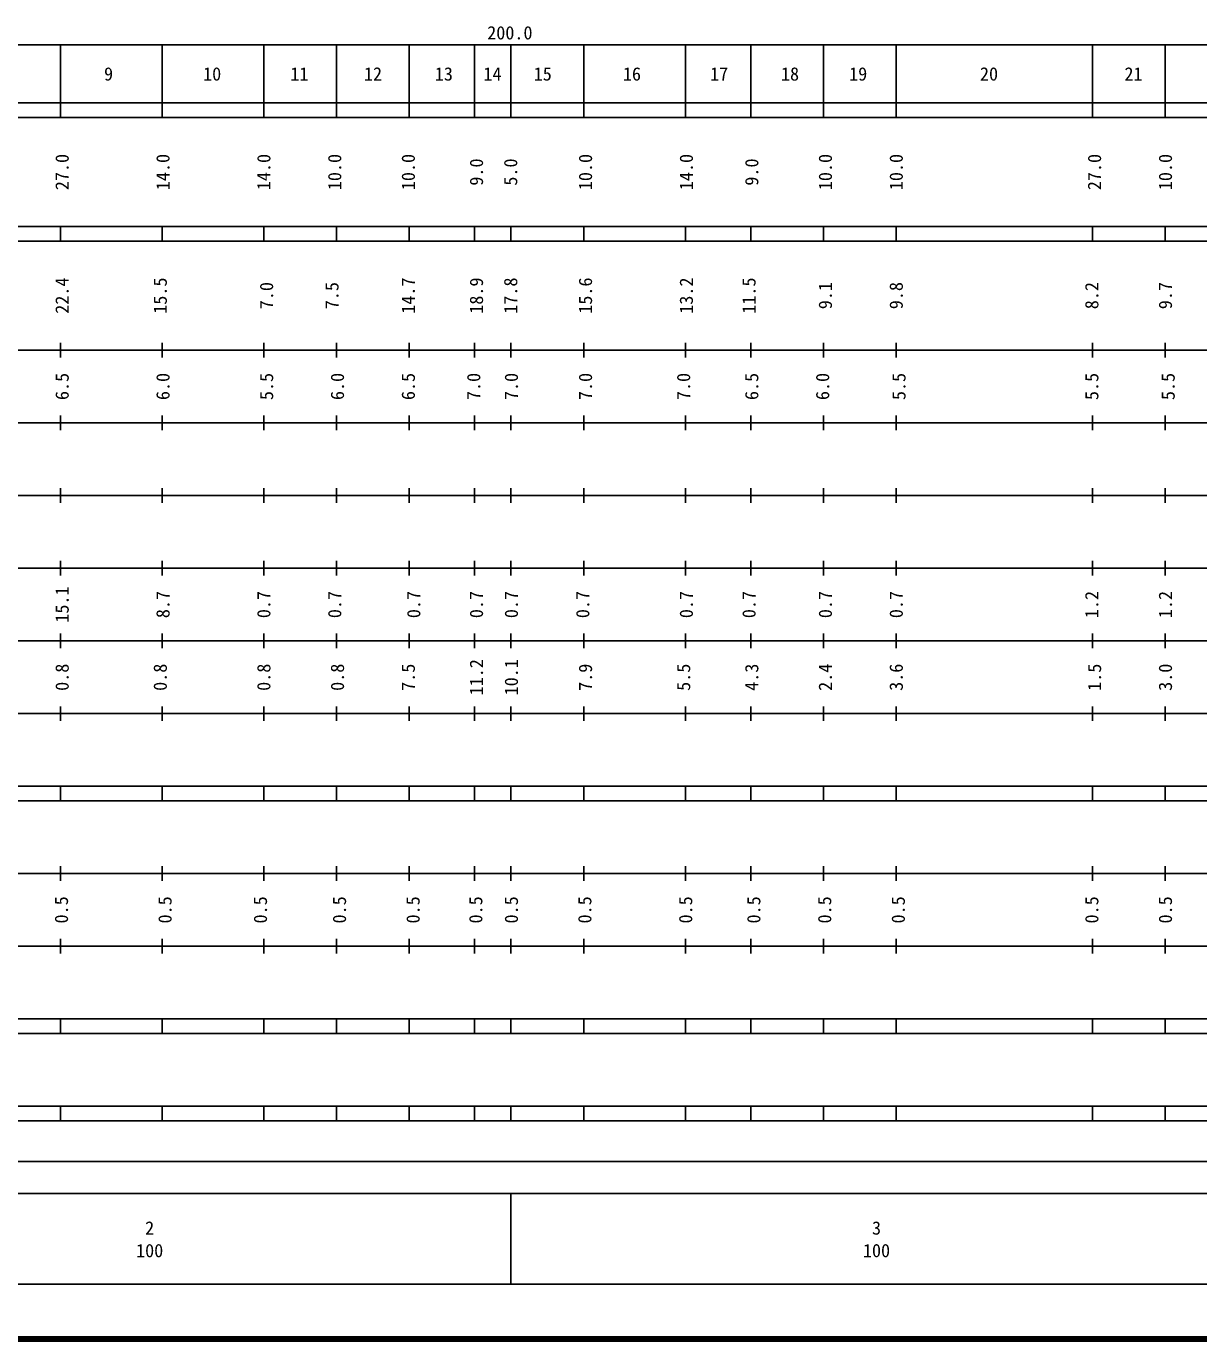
# Model space of a CAD drawing. Units: millimetres on the paper. Extents: x 40 to 680, y 20 to 380.
# Drawn here: x 201.3 to 362.6, y 20 to 200.6 of the extents above; entities that cross this region are included whole.
import ezdxf
from ezdxf.enums import TextEntityAlignment as Align

# ---------------------------------------------------------------- set-up
doc = ezdxf.new("R2010")
doc.units = ezdxf.units.MM
doc.layers.add('M-TTL', color=2, linetype='Continuous', lineweight=140)
doc.layers.add('M-TTL-BAND', color=7, linetype='Continuous', lineweight=25)
doc.styles.add('ＭＳ ゴシック', font='')
doc.styles.get('ＭＳ ゴシック').set_extended_font_data('MS Gothic')

msp = doc.modelspace()

# ---------------------------------------------------------------- linework, layer by layer
at = {"layer": 'M-TTL'}
msp.add_line((40, 20), (680, 20), dxfattribs=at)
at = {"layer": 'M-TTL-BAND'}
for p, q in [((68, 198), (579, 198)), ((206, 198), (206, 188)), ((220, 198), (220, 188)), ((234, 198), (234, 188)), ((244, 198), (244, 188)), ((254, 198), (254, 188)), ((263, 198), (263, 188)), ((268, 198), (268, 188)), ((278, 198), (278, 188)), ((292, 198), (292, 188)), ((301, 198), (301, 188)), ((311, 198), (311, 188)), ((321, 198), (321, 188)), ((348, 198), (348, 188)), ((358, 198), (358, 188)), ((40, 190), (579, 190)), ((40, 188), (579, 188)), ((40, 173), (579, 173)), ((206, 173), (206, 171)), ((220, 173), (220, 171)), ((234, 173), (234, 171)), ((244, 173), (244, 171)), ((254, 173), (254, 171)), ((263, 173), (263, 171)), ((268, 171), (268, 173)), ((278, 173), (278, 171)), ((292, 173), (292, 171)), ((301, 173), (301, 171)), ((311, 173), (311, 171)), ((321, 173), (321, 171)), ((348, 173), (348, 171)), ((358, 173), (358, 171)), ((40, 171), (579, 171)), ((40, 156), (579, 156)), ((206, 157), (206, 155)), ((220, 157), (220, 155)), ((234, 157), (234, 155)), ((244, 157), (244, 155)), ((254, 157), (254, 155)), ((263, 157), (263, 155)), ((268, 155), (268, 157)), ((278, 157), (278, 155)), ((292, 157), (292, 155)), ((301, 157), (301, 155)), ((311, 157), (311, 155)), ((321, 157), (321, 155)), ((348, 157), (348, 155)), ((358, 157), (358, 155)), ((206, 147), (206, 145)), ((220, 147), (220, 145)), ((234, 147), (234, 145)), ((244, 147), (244, 145)), ((254, 147), (254, 145)), ((263, 147), (263, 145)), ((268, 145), (268, 147)), ((278, 147), (278, 145)), ((292, 147), (292, 145)), ((301, 147), (301, 145)), ((311, 147), (311, 145)), ((321, 147), (321, 145)), ((348, 147), (348, 145)), ((358, 147), (358, 145)), ((46, 146), (579, 146)), ((52, 136), (579, 136)), ((206, 137), (206, 135)), ((220, 137), (220, 135)), ((234, 137), (234, 135)), ((244, 137), (244, 135)), ((254, 137), (254, 135)), ((263, 137), (263, 135)), ((268, 135), (268, 137)), ((278, 137), (278, 135)), ((292, 137), (292, 135)), ((301, 137), (301, 135)), ((311, 137), (311, 135)), ((321, 137), (321, 135)), ((348, 137), (348, 135)), ((358, 137), (358, 135)), ((206, 127), (206, 125)), ((220, 127), (220, 125)), ((234, 127), (234, 125)), ((244, 127), (244, 125)), ((254, 127), (254, 125)), ((263, 127), (263, 125)), ((268, 125), (268, 127)), ((278, 127), (278, 125)), ((292, 127), (292, 125)), ((301, 127), (301, 125)), ((311, 127), (311, 125)), ((321, 127), (321, 125)), ((348, 127), (348, 125)), ((358, 127), (358, 125)), ((46, 126), (579, 126)), ((52, 116), (579, 116)), ((206, 117), (206, 115)), ((220, 117), (220, 115)), ((234, 117), (234, 115)), ((244, 117), (244, 115)), ((254, 117), (254, 115)), ((263, 117), (263, 115)), ((268, 115), (268, 117)), ((278, 117), (278, 115)), ((292, 117), (292, 115)), ((301, 117), (301, 115)), ((311, 117), (311, 115)), ((321, 117), (321, 115)), ((348, 117), (348, 115)), ((358, 117), (358, 115)), ((206, 107), (206, 105)), ((220, 107), (220, 105)), ((234, 107), (234, 105)), ((244, 107), (244, 105)), ((254, 107), (254, 105)), ((263, 107), (263, 105)), ((268, 105), (268, 107)), ((278, 107), (278, 105)), ((292, 107), (292, 105)), ((301, 107), (301, 105)), ((311, 107), (311, 105)), ((321, 107), (321, 105)), ((348, 107), (348, 105)), ((358, 107), (358, 105)), ((46, 106), (579, 106)), ((40, 96), (579, 96)), ((206, 96), (206, 94)), ((220, 96), (220, 94)), ((234, 96), (234, 94)), ((244, 96), (244, 94)), ((254, 96), (254, 94)), ((263, 96), (263, 94)), ((268, 94), (268, 96)), ((278, 96), (278, 94)), ((292, 96), (292, 94)), ((301, 96), (301, 94)), ((311, 96), (311, 94)), ((321, 96), (321, 94)), ((348, 96), (348, 94)), ((358, 96), (358, 94)), ((40, 94), (579, 94)), ((206, 85), (206, 83)), ((220, 85), (220, 83)), ((234, 85), (234, 83)), ((244, 85), (244, 83)), ((254, 85), (254, 83)), ((263, 85), (263, 83)), ((268, 83), (268, 85)), ((278, 85), (278, 83)), ((292, 85), (292, 83)), ((301, 85), (301, 83)), ((311, 85), (311, 83)), ((321, 85), (321, 83)), ((348, 85), (348, 83)), ((358, 85), (358, 83)), ((49, 84), (579, 84)), ((206, 75), (206, 73)), ((220, 75), (220, 73)), ((234, 75), (234, 73)), ((244, 75), (244, 73)), ((254, 75), (254, 73)), ((263, 75), (263, 73)), ((268, 73), (268, 75)), ((278, 75), (278, 73)), ((292, 75), (292, 73)), ((301, 75), (301, 73)), ((311, 75), (311, 73)), ((321, 75), (321, 73)), ((348, 75), (348, 73)), ((358, 75), (358, 73)), ((40, 74), (579, 74)), ((40, 64), (579, 64)), ((206, 64), (206, 62)), ((220, 64), (220, 62)), ((234, 64), (234, 62)), ((244, 64), (244, 62)), ((254, 64), (254, 62)), ((263, 64), (263, 62)), ((268, 62), (268, 64)), ((278, 64), (278, 62)), ((292, 64), (292, 62)), ((301, 64), (301, 62)), ((311, 64), (311, 62)), ((321, 64), (321, 62)), ((348, 64), (348, 62)), ((358, 64), (358, 62)), ((40, 62), (579, 62)), ((40, 52), (579, 52)), ((206, 52), (206, 50)), ((220, 52), (220, 50)), ((234, 52), (234, 50)), ((244, 52), (244, 50)), ((254, 52), (254, 50)), ((263, 52), (263, 50)), ((268, 50), (268, 52)), ((278, 52), (278, 50)), ((292, 52), (292, 50)), ((301, 52), (301, 50)), ((311, 52), (311, 50)), ((321, 52), (321, 50)), ((348, 52), (348, 50)), ((358, 52), (358, 50)), ((40, 50), (579, 50)), ((70.805, 44.406), (537.04, 44.406)), ((40, 40), (579, 40)), ((268, 40), (268, 27.5)), ((68, 27.5), (579, 27.5))]:
    msp.add_line(p, q, dxfattribs=at)

# ---------------------------------------------------------------- texts
at = {"layer": 'M-TTL-BAND', "style": 'ＭＳ ゴシック'}
msp.add_text('200.0', height=1.833, dxfattribs=at).set_placement((267.844, 198.195), align=Align.BOTTOM_CENTER)
for s, p in [('9', (212.637, 194)), ('10', (226.888, 194)), ('11', (238.888, 194)), ('12', (249.014, 194)), ('13', (258.764, 194)), ('14', (265.45, 194)), ('15', (272.366, 194.002)), ('16', (284.64, 194)), ('17', (296.641, 194)), ('18', (306.391, 194)), ('19', (315.766, 194)), ('20', (333.767, 194)), ('21', (353.643, 194)), ('2', (218.288, 35.238)), ('3', (318.288, 35.238)), ('100', (218.288, 32.131)), ('100', (318.288, 32.131))]:
    msp.add_text(s, height=1.833, dxfattribs=at).set_placement(p, align=Align.MIDDLE_CENTER)
for s, p in [('27.0', (206.235, 180.5)), ('14.0', (220.11, 180.5)), ('14.0', (233.986, 180.5)), ('10.0', (243.736, 180.5)), ('10.0', (253.862, 180.5)), ('10.0', (278.237, 180.5)), ('14.0', (292.113, 180.5)), ('10.0', (311.239, 180.5)), ('10.0', (320.989, 180.5)), ('27.0', (348.271, 180.5)), ('10.0', (358.022, 180.5)), ('9.0', (263.237, 180.5)), ('5.0', (267.945, 180.5)), ('9.0', (301.113, 180.5)), ('22.4', (206.235, 163.5)), ('15.5', (219.735, 163.5)), ('7.0', (234.361, 163.5)), ('7.5', (243.361, 163.5)), ('14.7', (253.862, 163.5)), ('18.9', (263.237, 163.5)), ('17.8', (267.945, 163.5)), ('15.6', (278.237, 163.5)), ('13.2', (292.113, 163.5)), ('11.5', (300.738, 163.5)), ('9.1', (311.239, 163.5)), ('9.8', (320.989, 163.5)), ('8.2', (347.896, 163.5)), ('9.7', (358.022, 163.5)), ('6.5', (206.235, 151)), ('6.0', (220.11, 151)), ('5.5', (234.361, 151)), ('6.0', (244.111, 151)), ('6.5', (253.862, 151)), ('7.0', (262.862, 151)), ('7.0', (268.042, 151)), ('7.0', (278.237, 151)), ('7.0', (291.738, 151)), ('6.5', (301.113, 151)), ('6.0', (310.864, 151)), ('5.5', (321.364, 151)), ('5.5', (347.896, 151)), ('5.5', (358.397, 151)), ('15.1', (206.235, 121)), ('8.7', (220.11, 121)), ('0.7', (233.986, 121)), ('0.7', (243.736, 121)), ('0.7', (254.612, 121)), ('0.7', (263.237, 121)), ('0.7', (268.042, 121)), ('0.7', (277.862, 121)), ('0.7', (292.113, 121)), ('0.7', (300.738, 121)), ('0.7', (311.239, 121)), ('0.7', (320.989, 121)), ('1.2', (347.896, 121)), ('1.2', (358.022, 121)), ('0.8', (206.235, 111)), ('0.8', (219.735, 111)), ('0.8', (233.986, 111)), ('0.8', (244.111, 111)), ('7.5', (253.862, 111)), ('11.2', (263.237, 111)), ('10.1', (268.042, 111)), ('7.9', (278.237, 111)), ('5.5', (291.738, 111)), ('4.3', (301.113, 111)), ('2.4', (311.239, 111)), ('3.6', (320.989, 111)), ('1.5', (348.271, 111)), ('3.0', (358.022, 111)), ('0.5', (206.141, 79)), ('0.5', (220.392, 79)), ('0.5', (233.517, 79)), ('0.5', (244.392, 79)), ('0.5', (254.518, 79)), ('0.5', (263.143, 79)), ('0.5', (268.042, 79)), ('0.5', (278.144, 79)), ('0.5', (292.019, 79)), ('0.5', (301.394, 79)), ('0.5', (311.145, 79)), ('0.5', (321.27, 79)), ('0.5', (347.896, 79)), ('0.5', (358.022, 79))]:
    msp.add_text(s, height=1.833, rotation=90, dxfattribs=at).set_placement(p, align=Align.MIDDLE_CENTER)

doc.saveas('drawing.dxf')
